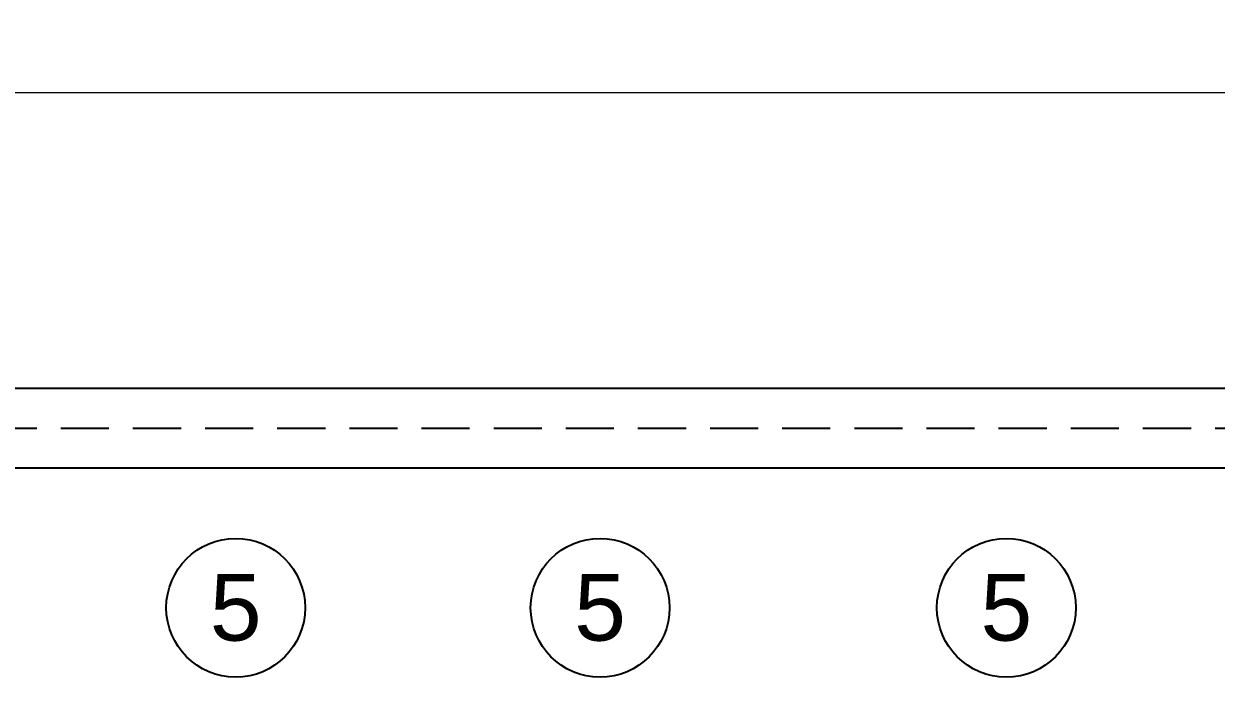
# Model space of a CAD drawing. Header units: inches. Extents: x -38 to 199, y -310 to 64.
# Drawn here: x 22.39 to 28.59, y 58.25 to 61.65 of the extents above; entities that cross this region are included whole.
import ezdxf
from ezdxf.enums import TextEntityAlignment as Align

# ---------------------------------------------------------------- set-up
doc = ezdxf.new("R2010")
doc.units = ezdxf.units.IN
doc.header["$MEASUREMENT"] = 0
doc.linetypes.add('HIDDEN', pattern=[0.375, 0.25, -0.125])
doc.layers.add('DIMENSION (ANSI)', color=7, linetype='Continuous', lineweight=9)
doc.layers.add('FREE-TEXT', color=2, linetype='Continuous')
doc.styles.add('HELVLS', font='arial.ttf')
doc.styles.add('Note Text (ANSI)', font='arial.ttf')
doc.dimstyles.new('DIM_0', dxfattribs={"dimscale": 4.75, "dimtxt": 0.065, "dimasz": 0.075, "dimexe": 0.075, "dimexo": 0.125, "dimgap": 0.0625, "dimtad": 0, "dimtih": 1, "dimtoh": 1, "dimrnd": 1e-08, "dimzin": 0, "dimdsep": 46, "dimlunit": 5, "dimtxsty": 'Note Text (ANSI)', "dimblk": 'Filled-1', "dimcen": 0.09, "dimdle": 0.45, "dimclrd": 256, "dimclre": 256, "dimclrt": 256, "dimadec": 0, "dimazin": 1, "dimtm": 1e-09, "dimtfac": 1.263158, "dimtofl": 0, "dimtmove": 0, "dimatfit": 3, "dimfxl": 1, "dimfrac": 2, "dimtolj": 1, "dimtzin": 4, "dimlwd": -1, "dimlwe": -1, "dimarcsym": 0})

# ---------------------------------------------------------------- blocks, each defined once
blk = doc.blocks.new('Filled-1')
at = {"color": 0}
for p, q in [((0, 0), (-1, 0.25)), ((-1, 0.25), (-1, -0.25)), ((-1, 0), (0, 0)), ((-1, -0.25), (0, 0))]:
    blk.add_line(p, q, dxfattribs=at)
blk.add_solid([(-1, -0.25), (0, 0), (-1, 0.25)], dxfattribs=at)
blk = doc.blocks.new('*D118')
at = {"layer": 'DEFPOINTS', "color": 0, "transparency": 16777216}
for p in [(52.5858, 61.2926), (52.5858, 59.3396), (18.0832, 59.3035)]:
    blk.add_point(p, dxfattribs=at)
at = {"layer": 'DIMENSION (ANSI)', "transparency": 16777216}
for p, q in [((18.0832, 59.8972), (18.0832, 61.6488)), ((52.5858, 59.9333), (52.5858, 61.6488)), ((18.4394, 61.2926), (34.7403, 61.2926)), ((52.2295, 61.2926), (35.9286, 61.2926))]:
    blk.add_line(p, q, dxfattribs=at)
at = {"layer": 'DIMENSION (ANSI)', "transparency": 16777216, "xscale": 0.35625, "yscale": 0.35625, "zscale": 0.35625, "rotation": 180}
blk.add_blockref('Filled-1', (18.0832, 61.2926), dxfattribs=at)
at = {"layer": 'DIMENSION (ANSI)', "transparency": 16777216, "xscale": 0.35625, "yscale": 0.35625, "zscale": 0.35625}
blk.add_blockref('Filled-1', (52.5858, 61.2926), dxfattribs=at)
at = {"layer": 'DIMENSION (ANSI)', "transparency": 16777216, "insert": (35.3345, 61.2926), "char_height": 0.30875, "attachment_point": 5, "style": 'Note Text (ANSI)'}
blk.add_mtext('\\A1;36"', dxfattribs=at)

msp = doc.modelspace()

# ---------------------------------------------------------------- linework, layer by layer
msp.add_line((18.0858, 59.75455), (52.5858, 59.75455))
at = {"linetype": 'HIDDEN'}
msp.add_line((18.0858, 59.54705), (52.5858, 59.54705), dxfattribs=at)
msp.add_lwpolyline([(52.5858, 59.33955), (18.0858, 59.33955)])
msp.add_lwpolyline([(52.5858, 59.33955), (18.0858, 59.33955)])
at = {"layer": 'FREE-TEXT', "color": 0}
for centre in [(23.49479, 58.61319), (25.38886, 58.61319), (27.50079, 58.61319)]:
    msp.add_circle(centre, 0.36078, dxfattribs=at)

# ---------------------------------------------------------------- texts
at = {"layer": 'FREE-TEXT', "color": 0, "style": 'HELVLS'}
for p in [(23.49479, 58.61319), (25.38886, 58.61319), (27.50079, 58.61319)]:
    msp.add_text('5', height=0.34658, dxfattribs=at).set_placement(p, align=Align.MIDDLE)

# ---------------------------------------------------------------- dimensions: what is measured, and where the dimension line sits
at = {"layer": 'DIMENSION (ANSI)'}
dim = msp.add_linear_dim(base=(52.5858, 61.29256), p1=(18.08318, 59.30349), p2=(52.5858, 59.33955), text='36"', dimstyle='DIM_0', override={"dimpost": '"', "dimtmove": 1}, dxfattribs=at)
dim.commit()
dim.dimension.update_dxf_attribs({"geometry": '*D118', "text_midpoint": (35.33449, 61.29256), "dimtype": 160})

doc.saveas('drawing.dxf')
